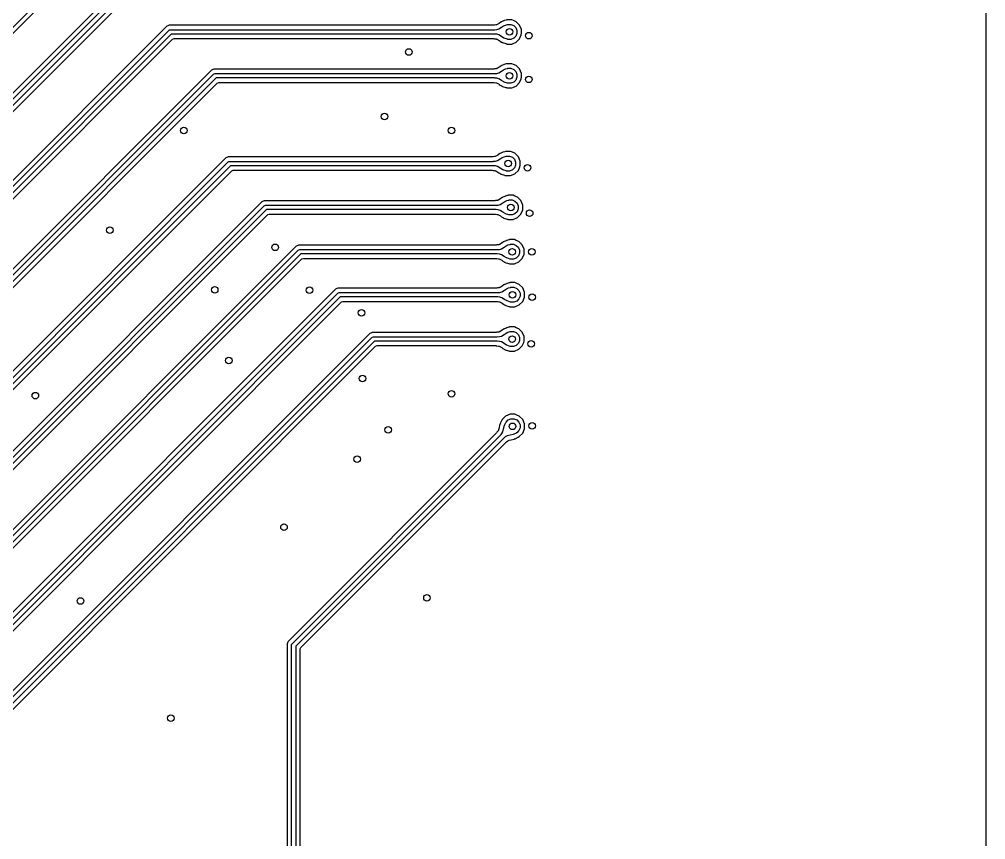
# Model space of a CAD drawing. Extents: x 114.9 to 199.6, y -137.1 to -76.7.
# Drawn here: x 177.54 to 199.58, y -105.59 to -86.89 of the extents above; entities that cross this region are included whole.
import ezdxf

# ---------------------------------------------------------------- set-up
doc = ezdxf.new("R2010")
doc.units = 0
doc.layers.add('BLACK', color=7, linetype='CONTINUOUS')

msp = doc.modelspace()

# ---------------------------------------------------------------- linework, layer by layer
at = {"layer": 'BLACK', "linetype": 'CONTINUOUS'}
for p, q in [((199.5795, -77.402406), (199.5795, -130.397593)), ((179.25071, -85.22), (158.48, -105.99071)), ((158.594852, -106.017987), (179.277987, -85.334852)), ((179.914745, -86.052415), (159.502414, -106.464745)), ((159.594645, -106.514645), (179.964644, -86.144645)), ((180.020711, -86.23), (159.68, -106.57071)), ((159.794852, -106.597987), (180.047987, -86.344852)), ((180.960062, -87.0295), (180.928432, -87.042603)), ((188.348525, -87.0295), (180.960062, -87.0295)), ((188.360846, -87.027926), (188.348525, -87.0295)), ((188.376038, -87.023979), (188.360846, -87.027926)), ((188.408977, -87.021434), (188.376038, -87.023979)), ((188.418354, -87.019782), (188.408977, -87.021434)), ((188.427384, -87.017266), (188.418354, -87.019782)), ((188.439447, -87.012078), (188.427384, -87.017266)), ((188.482562, -86.986202), (188.439447, -87.012078)), ((188.484587, -86.984918), (188.482562, -86.986202)), ((188.526044, -86.957191), (188.484587, -86.984918)), ((188.532909, -86.952969), (188.526044, -86.957191)), ((188.534439, -86.952107), (188.532909, -86.952969)), ((188.541588, -86.94843), (188.534439, -86.952107)), ((188.582778, -86.929188), (188.541588, -86.94843)), ((188.590844, -86.92582), (188.582778, -86.929188)), ((188.58624, -87.044015), (188.627423, -87.024776)), ((188.592657, -86.925149), (188.590844, -86.92582)), ((188.600964, -86.922465), (188.592657, -86.925149)), ((188.645512, -86.910078), (188.600964, -86.922465)), ((188.627423, -87.024776), (188.62923, -87.024108)), ((188.62923, -87.024108), (188.673778, -87.011722)), ((188.647881, -86.909665), (188.645512, -86.910078)), ((188.660354, -86.906506), (188.647849, -86.909485)), ((188.647849, -86.909485), (188.647881, -86.909665)), ((188.665199, -86.9045), (188.660354, -86.906506)), ((188.6652, -86.9045), (188.665199, -86.9045)), ((188.7748, -86.9045), (188.6652, -86.9045)), ((188.673778, -87.011722), (188.676845, -87.012096)), ((188.676845, -87.012096), (188.685859, -87.008363)), ((188.685859, -87.008363), (188.754141, -87.008363)), ((188.754141, -87.008363), (188.817225, -87.034493)), ((188.774801, -86.9045), (188.7748, -86.9045)), ((188.816744, -86.921874), (188.774801, -86.9045)), ((188.876058, -86.946443), (188.816744, -86.921874)), ((188.817225, -87.034493), (188.865507, -87.082775)), ((188.876059, -86.946444), (188.876058, -86.946443)), ((188.876061, -86.946445), (188.876059, -86.946444)), ((188.953555, -87.023939), (188.876061, -86.946445)), ((188.953555, -87.02394), (188.953555, -87.023939)), ((188.953557, -87.023942), (188.953555, -87.02394)), ((188.9955, -87.1252), (188.953557, -87.023942)), ((180.904745, -87.052415), (160.702414, -107.254745)), ((160.794645, -107.304645), (180.954644, -87.144645)), ((181.010711, -87.23), (160.88, -107.36071)), ((180.904746, -87.052414), (180.904745, -87.052415)), ((180.928432, -87.042603), (180.904746, -87.052414)), ((180.954644, -87.144645), (180.970865, -87.133806)), ((180.970865, -87.133806), (180.970866, -87.133806)), ((180.970866, -87.133806), (180.99, -87.13)), ((180.99, -87.13), (188.382349, -87.13)), ((188.382497, -87.23), (181.010711, -87.23)), ((188.382349, -87.13), (188.384161, -87.129166)), ((188.384152, -87.230842), (188.382497, -87.23)), ((188.432644, -87.234627), (188.384152, -87.230842)), ((188.384161, -87.129166), (188.432142, -87.125461)), ((188.432142, -87.125461), (188.475825, -87.113288)), ((188.476588, -87.247021), (188.432644, -87.234627)), ((188.475825, -87.113288), (188.540097, -87.074715)), ((188.540096, -87.285284), (188.476588, -87.247021)), ((188.540097, -87.074715), (188.584705, -87.04488)), ((188.584705, -87.04488), (188.58624, -87.044015)), ((188.865507, -87.082775), (188.891637, -87.145859)), ((188.891637, -87.214141), (188.865507, -87.277225)), ((188.891637, -87.145859), (188.891637, -87.214141)), ((188.953557, -87.336058), (188.990092, -87.247855)), ((188.990092, -87.231751), (188.9955, -87.218694)), ((188.990092, -87.247855), (188.990092, -87.231751)), ((188.9955, -87.218694), (188.9955, -87.1252)), ((160.994852, -107.387987), (181.037987, -87.344852)), ((181.037987, -87.344852), (181.072635, -87.3305)), ((181.072635, -87.3305), (188.349557, -87.3305)), ((188.349557, -87.3305), (188.35648, -87.330991)), ((188.35648, -87.330991), (188.359693, -87.331449)), ((188.359693, -87.331449), (188.375942, -87.336022)), ((188.375942, -87.336022), (188.41079, -87.338741)), ((188.41079, -87.338741), (188.412321, -87.33896)), ((188.412321, -87.33896), (188.412832, -87.339262)), ((188.412832, -87.339262), (188.418687, -87.340306)), ((188.418687, -87.340306), (188.427957, -87.34292)), ((188.427957, -87.34292), (188.439932, -87.348104)), ((188.439932, -87.348104), (188.483799, -87.374534)), ((188.483799, -87.374534), (188.484929, -87.375237)), ((188.484929, -87.375237), (188.511752, -87.392457)), ((188.511752, -87.392457), (188.539163, -87.410055)), ((188.539163, -87.410055), (188.539173, -87.410061)), ((188.539173, -87.410061), (188.539181, -87.410066)), ((188.539181, -87.410066), (188.539192, -87.410072)), ((188.539192, -87.410072), (188.539202, -87.410078)), ((188.539202, -87.410078), (188.542705, -87.412031)), ((188.596176, -87.321286), (188.540096, -87.285284)), ((188.542705, -87.412031), (188.550605, -87.416436)), ((188.550605, -87.416436), (188.553217, -87.417687)), ((188.553217, -87.417687), (188.565348, -87.422597)), ((188.565348, -87.422597), (188.639893, -87.44751)), ((188.598788, -87.322537), (188.596176, -87.321286)), ((188.673336, -87.347451), (188.598788, -87.322537)), ((188.639893, -87.44751), (188.646012, -87.449351)), ((188.646012, -87.449351), (188.647377, -87.449717)), ((188.647377, -87.449717), (188.647378, -87.449717)), ((188.647378, -87.449717), (188.647389, -87.44972)), ((188.647389, -87.44972), (188.647399, -87.44972)), ((188.647399, -87.44972), (188.647476, -87.449732)), ((188.647476, -87.449732), (188.648693, -87.450069)), ((188.648693, -87.450069), (188.650068, -87.450438)), ((188.650068, -87.450438), (188.650064, -87.45045)), ((188.650064, -87.45045), (188.658983, -87.452924)), ((188.658983, -87.452924), (188.6652, -87.4555)), ((188.6652, -87.4555), (188.665202, -87.4555)), ((188.665202, -87.4555), (188.774798, -87.4555)), ((188.674698, -87.347816), (188.673336, -87.347451)), ((188.676018, -87.34756), (188.674698, -87.347816)), ((188.685859, -87.351637), (188.676018, -87.34756)), ((188.754141, -87.351637), (188.685859, -87.351637)), ((188.817225, -87.325507), (188.754141, -87.351637)), ((188.774798, -87.4555), (188.7748, -87.4555)), ((188.7748, -87.4555), (188.876058, -87.413557)), ((188.865507, -87.277225), (188.817225, -87.325507)), ((188.876058, -87.413557), (188.87606, -87.413555)), ((188.87606, -87.413555), (188.876061, -87.413555)), ((188.876061, -87.413555), (188.953555, -87.336061)), ((188.953555, -87.33606), (188.953557, -87.336058)), ((188.953555, -87.336061), (188.953555, -87.33606)), ((188.645512, -87.910078), (188.600964, -87.922465)), ((188.647881, -87.909665), (188.645512, -87.910078)), ((188.660354, -87.906506), (188.647849, -87.909485)), ((188.647849, -87.909485), (188.647881, -87.909665)), ((188.665199, -87.9045), (188.660354, -87.906506)), ((188.6652, -87.9045), (188.665199, -87.9045)), ((188.7748, -87.9045), (188.6652, -87.9045)), ((188.774801, -87.9045), (188.7748, -87.9045)), ((188.816744, -87.921874), (188.774801, -87.9045)), ((181.924745, -88.052413), (161.902414, -108.074745)), ((181.924746, -88.052413), (181.924745, -88.052413)), ((181.924748, -88.052412), (181.924746, -88.052413)), ((181.957151, -88.03899), (181.924748, -88.052412)), ((181.980064, -88.0295), (181.957151, -88.03899)), ((181.974645, -88.144645), (181.990866, -88.133806)), ((188.348525, -88.0295), (181.980064, -88.0295)), ((181.990866, -88.133806), (182.01, -88.13)), ((182.01, -88.13), (188.382349, -88.13)), ((188.360846, -88.027926), (188.348525, -88.0295)), ((188.376038, -88.023979), (188.360846, -88.027926)), ((188.408977, -88.021434), (188.376038, -88.023979)), ((188.382349, -88.13), (188.384161, -88.129166)), ((188.384161, -88.129166), (188.432142, -88.125461)), ((188.418354, -88.019782), (188.408977, -88.021434)), ((188.427384, -88.017266), (188.418354, -88.019782)), ((188.439447, -88.012078), (188.427384, -88.017266)), ((188.432142, -88.125461), (188.475825, -88.113288)), ((188.482562, -87.986202), (188.439447, -88.012078)), ((188.475825, -88.113288), (188.540097, -88.074715)), ((188.484587, -87.984918), (188.482562, -87.986202)), ((188.526044, -87.957191), (188.484587, -87.984918)), ((188.532909, -87.952969), (188.526044, -87.957191)), ((188.534439, -87.952107), (188.532909, -87.952969)), ((188.541588, -87.94843), (188.534439, -87.952107)), ((188.540097, -88.074715), (188.584705, -88.04488)), ((188.582778, -87.929188), (188.541588, -87.94843)), ((188.590844, -87.92582), (188.582778, -87.929188)), ((188.584705, -88.04488), (188.58624, -88.044015)), ((188.58624, -88.044015), (188.627423, -88.024776)), ((188.592657, -87.925149), (188.590844, -87.92582)), ((188.600964, -87.922465), (188.592657, -87.925149)), ((188.627423, -88.024776), (188.62923, -88.024108)), ((188.62923, -88.024108), (188.673778, -88.011722)), ((188.673778, -88.011722), (188.676845, -88.012096)), ((188.676845, -88.012096), (188.685859, -88.008363)), ((188.685859, -88.008363), (188.754141, -88.008363)), ((188.754141, -88.008363), (188.817225, -88.034493)), ((188.876058, -87.946443), (188.816744, -87.921874)), ((188.817225, -88.034493), (188.865507, -88.082775)), ((188.865507, -88.082775), (188.891637, -88.145859)), ((188.876059, -87.946444), (188.876058, -87.946443)), ((188.876061, -87.946445), (188.876059, -87.946444)), ((188.953555, -88.023939), (188.876061, -87.946445)), ((188.953555, -88.02394), (188.953555, -88.023939)), ((188.953557, -88.023942), (188.953555, -88.02394)), ((188.9955, -88.1252), (188.953557, -88.023942)), ((188.9955, -88.216323), (188.9955, -88.1252)), ((161.994645, -108.124645), (181.974645, -88.144645)), ((182.03071, -88.23), (162.08, -108.18071)), ((162.194852, -108.207988), (182.057988, -88.344852)), ((188.382497, -88.23), (182.03071, -88.23)), ((182.057988, -88.344852), (182.092636, -88.3305)), ((182.092636, -88.3305), (188.349557, -88.3305)), ((188.349557, -88.3305), (188.35648, -88.330991)), ((188.35648, -88.330991), (188.359693, -88.331449)), ((188.359693, -88.331449), (188.375942, -88.336022)), ((188.375942, -88.336022), (188.41079, -88.338741)), ((188.384152, -88.230842), (188.382497, -88.23)), ((188.432644, -88.234627), (188.384152, -88.230842)), ((188.41079, -88.338741), (188.412321, -88.33896)), ((188.412321, -88.33896), (188.412832, -88.339262)), ((188.412832, -88.339262), (188.418687, -88.340306)), ((188.418687, -88.340306), (188.427957, -88.34292)), ((188.427957, -88.34292), (188.439932, -88.348104)), ((188.476588, -88.247021), (188.432644, -88.234627)), ((188.439932, -88.348104), (188.483799, -88.374534)), ((188.540096, -88.285284), (188.476588, -88.247021)), ((188.596176, -88.321286), (188.540096, -88.285284)), ((188.598788, -88.322537), (188.596176, -88.321286)), ((188.673336, -88.347451), (188.598788, -88.322537)), ((188.674698, -88.347816), (188.673336, -88.347451)), ((188.676018, -88.34756), (188.674698, -88.347816)), ((188.685859, -88.351637), (188.676018, -88.34756)), ((188.754141, -88.351637), (188.685859, -88.351637)), ((188.817225, -88.325507), (188.754141, -88.351637)), ((188.865507, -88.277225), (188.817225, -88.325507)), ((188.891637, -88.214141), (188.865507, -88.277225)), ((188.876061, -88.413555), (188.953555, -88.336061)), ((188.891637, -88.145859), (188.891637, -88.214141)), ((188.953555, -88.33606), (188.953557, -88.336058)), ((188.953555, -88.336061), (188.953555, -88.33606)), ((188.953557, -88.336058), (188.990919, -88.245859)), ((188.990919, -88.227383), (188.9955, -88.216323)), ((188.990919, -88.245859), (188.990919, -88.227383)), ((188.483799, -88.374534), (188.484929, -88.375237)), ((188.484929, -88.375237), (188.511752, -88.392457)), ((188.511752, -88.392457), (188.539163, -88.410055)), ((188.539163, -88.410055), (188.539173, -88.410061)), ((188.539173, -88.410061), (188.539181, -88.410066)), ((188.539181, -88.410066), (188.539192, -88.410072)), ((188.539192, -88.410072), (188.539202, -88.410078)), ((188.539202, -88.410078), (188.539959, -88.4105)), ((188.539959, -88.4105), (188.550605, -88.416436)), ((188.550605, -88.416436), (188.553217, -88.417687)), ((188.553217, -88.417687), (188.565348, -88.422597)), ((188.565348, -88.422597), (188.639893, -88.44751)), ((188.639893, -88.44751), (188.646012, -88.449351)), ((188.646012, -88.449351), (188.647377, -88.449717)), ((188.647377, -88.449717), (188.647378, -88.449717)), ((188.647378, -88.449717), (188.647389, -88.44972)), ((188.647389, -88.44972), (188.647399, -88.44972)), ((188.647399, -88.44972), (188.647476, -88.449732)), ((188.647476, -88.449732), (188.648693, -88.450069)), ((188.648693, -88.450069), (188.650068, -88.450438)), ((188.650068, -88.450438), (188.650064, -88.45045)), ((188.650064, -88.45045), (188.658983, -88.452924)), ((188.658983, -88.452924), (188.6652, -88.4555)), ((188.6652, -88.4555), (188.665202, -88.4555)), ((188.665202, -88.4555), (188.774798, -88.4555)), ((188.774798, -88.4555), (188.7748, -88.4555)), ((188.7748, -88.4555), (188.876058, -88.413557)), ((188.876058, -88.413557), (188.87606, -88.413555)), ((188.87606, -88.413555), (188.876061, -88.413555)), ((182.254745, -90.052415), (163.102414, -109.204745)), ((182.254746, -90.052414), (182.254745, -90.052415)), ((182.278432, -90.042603), (182.254746, -90.052414)), ((182.310062, -90.0295), (182.278432, -90.042603)), ((188.318525, -90.0295), (182.310062, -90.0295)), ((188.330846, -90.027926), (188.318525, -90.0295)), ((188.346038, -90.023979), (188.330846, -90.027926)), ((188.378977, -90.021434), (188.346038, -90.023979)), ((188.388354, -90.019782), (188.378977, -90.021434)), ((188.397384, -90.017266), (188.388354, -90.019782)), ((188.409447, -90.012078), (188.397384, -90.017266)), ((188.402142, -90.125461), (188.445825, -90.113288)), ((188.452562, -89.986202), (188.409447, -90.012078)), ((188.445825, -90.113288), (188.510097, -90.074715)), ((188.454587, -89.984918), (188.452562, -89.986202)), ((188.496044, -89.957191), (188.454587, -89.984918)), ((188.502909, -89.952969), (188.496044, -89.957191)), ((188.504439, -89.952107), (188.502909, -89.952969)), ((188.511588, -89.94843), (188.504439, -89.952107)), ((188.510097, -90.074715), (188.554705, -90.04488)), ((188.552778, -89.929188), (188.511588, -89.94843)), ((188.560844, -89.92582), (188.552778, -89.929188)), ((188.554705, -90.04488), (188.55624, -90.044015)), ((188.55624, -90.044015), (188.597423, -90.024776)), ((188.562657, -89.925149), (188.560844, -89.92582)), ((188.570964, -89.922465), (188.562657, -89.925149)), ((188.615512, -89.910078), (188.570964, -89.922465)), ((188.597423, -90.024776), (188.59923, -90.024108)), ((188.59923, -90.024108), (188.643778, -90.011722)), ((188.617881, -89.909665), (188.615512, -89.910078)), ((188.630354, -89.906506), (188.617849, -89.909485)), ((188.617849, -89.909485), (188.617881, -89.909665)), ((188.635199, -89.9045), (188.630354, -89.906506)), ((188.6352, -89.9045), (188.635199, -89.9045)), ((188.7448, -89.9045), (188.6352, -89.9045)), ((188.643778, -90.011722), (188.646845, -90.012096)), ((188.646845, -90.012096), (188.655859, -90.008363)), ((188.655859, -90.008363), (188.724141, -90.008363)), ((188.724141, -90.008363), (188.787225, -90.034493)), ((188.744801, -89.9045), (188.7448, -89.9045)), ((188.786744, -89.921874), (188.744801, -89.9045)), ((188.846058, -89.946443), (188.786744, -89.921874)), ((188.787225, -90.034493), (188.835507, -90.082775)), ((188.835507, -90.082775), (188.861637, -90.145859)), ((188.846059, -89.946444), (188.846058, -89.946443)), ((188.846061, -89.946445), (188.846059, -89.946444)), ((188.923555, -90.023939), (188.846061, -89.946445)), ((188.923555, -90.02394), (188.923555, -90.023939)), ((188.923557, -90.023942), (188.923555, -90.02394)), ((188.9655, -90.1252), (188.923557, -90.023942)), ((163.194645, -109.254645), (182.304645, -90.144645)), ((182.36071, -90.23), (163.28, -109.31071)), ((182.304645, -90.144645), (182.320866, -90.133806)), ((182.320866, -90.133806), (182.34, -90.13)), ((182.34, -90.13), (188.352349, -90.13)), ((188.352497, -90.23), (182.36071, -90.23)), ((182.387987, -90.344852), (182.422635, -90.3305)), ((182.422635, -90.3305), (188.319557, -90.3305)), ((188.319557, -90.3305), (188.32648, -90.330991)), ((188.32648, -90.330991), (188.329693, -90.331449)), ((188.329693, -90.331449), (188.345942, -90.336022)), ((188.345942, -90.336022), (188.38079, -90.338741)), ((188.352349, -90.13), (188.354161, -90.129166)), ((188.354152, -90.230842), (188.352497, -90.23)), ((188.402644, -90.234627), (188.354152, -90.230842)), ((188.354161, -90.129166), (188.402142, -90.125461)), ((188.38079, -90.338741), (188.382321, -90.33896)), ((188.382321, -90.33896), (188.382832, -90.339262)), ((188.382832, -90.339262), (188.388687, -90.340306)), ((188.388687, -90.340306), (188.397957, -90.34292)), ((188.446588, -90.247021), (188.402644, -90.234627)), ((188.510096, -90.285284), (188.446588, -90.247021)), ((188.566176, -90.321286), (188.510096, -90.285284)), ((188.568788, -90.322537), (188.566176, -90.321286)), ((188.643336, -90.347451), (188.568788, -90.322537)), ((188.787225, -90.325507), (188.724141, -90.351637)), ((188.835507, -90.277225), (188.787225, -90.325507)), ((188.861637, -90.214141), (188.835507, -90.277225)), ((188.846061, -90.413555), (188.923555, -90.336061)), ((188.861637, -90.145859), (188.861637, -90.214141)), ((188.923555, -90.33606), (188.923557, -90.336058)), ((188.923555, -90.336061), (188.923555, -90.33606)), ((188.923557, -90.336058), (188.958202, -90.252418)), ((188.958202, -90.240959), (188.9655, -90.223339)), ((188.958202, -90.252418), (188.958202, -90.240959)), ((188.9655, -90.223339), (188.9655, -90.1252)), ((163.394852, -109.337987), (182.387987, -90.344852)), ((188.397957, -90.34292), (188.409932, -90.348104)), ((188.409932, -90.348104), (188.453799, -90.374534)), ((188.453799, -90.374534), (188.454929, -90.375237)), ((188.454929, -90.375237), (188.481752, -90.392457)), ((188.481752, -90.392457), (188.509163, -90.410055)), ((188.509163, -90.410055), (188.509173, -90.410061)), ((188.509173, -90.410061), (188.509181, -90.410066)), ((188.509181, -90.410066), (188.509192, -90.410072)), ((188.509192, -90.410072), (188.509202, -90.410078)), ((188.509202, -90.410078), (188.512705, -90.412031)), ((188.512705, -90.412031), (188.520605, -90.416436)), ((188.520605, -90.416436), (188.523217, -90.417687)), ((188.523217, -90.417687), (188.535348, -90.422597)), ((188.535348, -90.422597), (188.609893, -90.44751)), ((188.609893, -90.44751), (188.616012, -90.449351)), ((188.616012, -90.449351), (188.617377, -90.449717)), ((188.617377, -90.449717), (188.617378, -90.449717)), ((188.617378, -90.449717), (188.617389, -90.44972)), ((188.617389, -90.44972), (188.617399, -90.44972)), ((188.617399, -90.44972), (188.617476, -90.449732)), ((188.617476, -90.449732), (188.618693, -90.450069)), ((188.618693, -90.450069), (188.620068, -90.450438)), ((188.620068, -90.450438), (188.620064, -90.45045)), ((188.620064, -90.45045), (188.628983, -90.452924)), ((188.628983, -90.452924), (188.6352, -90.4555)), ((188.6352, -90.4555), (188.635202, -90.4555)), ((188.635202, -90.4555), (188.744798, -90.4555)), ((188.644698, -90.347816), (188.643336, -90.347451)), ((188.646018, -90.34756), (188.644698, -90.347816)), ((188.655859, -90.351637), (188.646018, -90.34756)), ((188.724141, -90.351637), (188.655859, -90.351637)), ((188.744798, -90.4555), (188.7448, -90.4555)), ((188.7448, -90.4555), (188.846058, -90.413557)), ((188.846058, -90.413557), (188.84606, -90.413555)), ((188.84606, -90.413555), (188.846061, -90.413555)), ((188.512562, -90.986202), (188.469447, -91.012078)), ((188.514587, -90.984918), (188.512562, -90.986202)), ((188.556044, -90.957191), (188.514587, -90.984918)), ((188.562909, -90.952969), (188.556044, -90.957191)), ((188.564439, -90.952107), (188.562909, -90.952969)), ((188.571588, -90.94843), (188.564439, -90.952107)), ((188.612778, -90.929188), (188.571588, -90.94843)), ((188.620844, -90.92582), (188.612778, -90.929188)), ((188.622657, -90.925149), (188.620844, -90.92582)), ((188.630964, -90.922465), (188.622657, -90.925149)), ((188.675512, -90.910078), (188.630964, -90.922465)), ((188.677881, -90.909665), (188.675512, -90.910078)), ((188.690354, -90.906506), (188.677849, -90.909485)), ((188.677849, -90.909485), (188.677881, -90.909665)), ((188.695199, -90.9045), (188.690354, -90.906506)), ((188.6952, -90.9045), (188.695199, -90.9045)), ((188.8048, -90.9045), (188.6952, -90.9045)), ((188.804801, -90.9045), (188.8048, -90.9045)), ((188.846744, -90.921874), (188.804801, -90.9045)), ((188.906058, -90.946443), (188.846744, -90.921874)), ((188.906059, -90.946444), (188.906058, -90.946443)), ((188.906061, -90.946445), (188.906059, -90.946444)), ((188.983555, -91.023939), (188.906061, -90.946445)), ((183.074745, -91.052413), (164.832414, -109.294745)), ((164.924645, -109.344645), (183.124645, -91.144645)), ((183.074746, -91.052413), (183.074745, -91.052413)), ((183.074748, -91.052412), (183.074746, -91.052413)), ((183.107151, -91.03899), (183.074748, -91.052412)), ((183.130064, -91.0295), (183.107151, -91.03899)), ((183.124645, -91.144645), (183.140866, -91.133806)), ((188.378525, -91.0295), (183.130064, -91.0295)), ((183.140866, -91.133806), (183.16, -91.13)), ((183.16, -91.13), (188.412349, -91.13)), ((188.390846, -91.027926), (188.378525, -91.0295)), ((188.406038, -91.023979), (188.390846, -91.027926)), ((188.438977, -91.021434), (188.406038, -91.023979)), ((188.412349, -91.13), (188.414161, -91.129166)), ((188.414161, -91.129166), (188.462142, -91.125461)), ((188.448354, -91.019782), (188.438977, -91.021434)), ((188.457384, -91.017266), (188.448354, -91.019782)), ((188.469447, -91.012078), (188.457384, -91.017266)), ((188.462142, -91.125461), (188.505825, -91.113288)), ((188.505825, -91.113288), (188.570097, -91.074715)), ((188.570097, -91.074715), (188.614705, -91.04488)), ((188.614705, -91.04488), (188.61624, -91.044015)), ((188.61624, -91.044015), (188.657423, -91.024776)), ((188.657423, -91.024776), (188.65923, -91.024108)), ((188.65923, -91.024108), (188.703778, -91.011722)), ((188.703778, -91.011722), (188.706845, -91.012096)), ((188.706845, -91.012096), (188.715859, -91.008363)), ((188.715859, -91.008363), (188.784141, -91.008363)), ((188.784141, -91.008363), (188.847225, -91.034493)), ((188.847225, -91.034493), (188.895507, -91.082775)), ((188.895507, -91.082775), (188.921637, -91.145859)), ((188.921637, -91.214141), (188.895507, -91.277225)), ((188.921637, -91.145859), (188.921637, -91.214141)), ((188.983555, -91.02394), (188.983555, -91.023939)), ((188.983557, -91.023942), (188.983555, -91.02394)), ((189.0255, -91.1252), (188.983557, -91.023942)), ((189.0255, -91.2348), (189.0255, -91.1252)), ((183.18071, -91.23), (165.01, -109.40071)), ((165.124852, -109.427988), (183.207988, -91.344852)), ((188.412497, -91.23), (183.18071, -91.23)), ((183.207988, -91.344852), (183.242636, -91.3305)), ((183.242636, -91.3305), (188.379557, -91.3305)), ((188.379557, -91.3305), (188.38648, -91.330991)), ((188.38648, -91.330991), (188.389693, -91.331449)), ((188.389693, -91.331449), (188.405942, -91.336022)), ((188.405942, -91.336022), (188.44079, -91.338741)), ((188.414152, -91.230842), (188.412497, -91.23)), ((188.462644, -91.234627), (188.414152, -91.230842)), ((188.44079, -91.338741), (188.442321, -91.33896)), ((188.442321, -91.33896), (188.442832, -91.339262)), ((188.442832, -91.339262), (188.448687, -91.340306)), ((188.448687, -91.340306), (188.457957, -91.34292)), ((188.457957, -91.34292), (188.469932, -91.348104)), ((188.506588, -91.247021), (188.462644, -91.234627)), ((188.469932, -91.348104), (188.513799, -91.374534)), ((188.570096, -91.285284), (188.506588, -91.247021)), ((188.513799, -91.374534), (188.514929, -91.375237)), ((188.514929, -91.375237), (188.541752, -91.392457)), ((188.541752, -91.392457), (188.569163, -91.410055)), ((188.569163, -91.410055), (188.569173, -91.410061)), ((188.569173, -91.410061), (188.569181, -91.410066)), ((188.569181, -91.410066), (188.569192, -91.410072)), ((188.569192, -91.410072), (188.569202, -91.410078)), ((188.569202, -91.410078), (188.572705, -91.412031)), ((188.626176, -91.321286), (188.570096, -91.285284)), ((188.572705, -91.412031), (188.580605, -91.416436)), ((188.580605, -91.416436), (188.583217, -91.417687)), ((188.583217, -91.417687), (188.595348, -91.422597)), ((188.595348, -91.422597), (188.669893, -91.44751)), ((188.628788, -91.322537), (188.626176, -91.321286)), ((188.703336, -91.347451), (188.628788, -91.322537)), ((188.704698, -91.347816), (188.703336, -91.347451)), ((188.706018, -91.34756), (188.704698, -91.347816)), ((188.715859, -91.351637), (188.706018, -91.34756)), ((188.784141, -91.351637), (188.715859, -91.351637)), ((188.847225, -91.325507), (188.784141, -91.351637)), ((188.8048, -91.4555), (188.906058, -91.413557)), ((188.895507, -91.277225), (188.847225, -91.325507)), ((188.906058, -91.413557), (188.90606, -91.413555)), ((188.90606, -91.413555), (188.906061, -91.413555)), ((188.906061, -91.413555), (188.983555, -91.336061)), ((188.983555, -91.33606), (188.983557, -91.336058)), ((188.983555, -91.336061), (188.983555, -91.33606)), ((188.983557, -91.336058), (189.0255, -91.2348)), ((188.669893, -91.44751), (188.676012, -91.449351)), ((188.676012, -91.449351), (188.677377, -91.449717)), ((188.677377, -91.449717), (188.677378, -91.449717)), ((188.677378, -91.449717), (188.677389, -91.44972)), ((188.677389, -91.44972), (188.677399, -91.44972)), ((188.677399, -91.44972), (188.677476, -91.449732)), ((188.677476, -91.449732), (188.678693, -91.450069)), ((188.678693, -91.450069), (188.680068, -91.450438)), ((188.680068, -91.450438), (188.680064, -91.45045)), ((188.680064, -91.45045), (188.688983, -91.452924)), ((188.688983, -91.452924), (188.6952, -91.4555)), ((188.6952, -91.4555), (188.695202, -91.4555)), ((188.695202, -91.4555), (188.804798, -91.4555)), ((188.804798, -91.4555), (188.8048, -91.4555)), ((183.854745, -92.062415), (166.532414, -109.384745)), ((183.854746, -92.062414), (183.854745, -92.062415)), ((183.878432, -92.052603), (183.854746, -92.062414)), ((183.910062, -92.0395), (183.878432, -92.052603)), ((188.408525, -92.0395), (183.910062, -92.0395)), ((188.420846, -92.037926), (188.408525, -92.0395)), ((188.436038, -92.033979), (188.420846, -92.037926)), ((188.468977, -92.031434), (188.436038, -92.033979)), ((188.478354, -92.029782), (188.468977, -92.031434)), ((188.487384, -92.027266), (188.478354, -92.029782)), ((188.499447, -92.022078), (188.487384, -92.027266)), ((188.542562, -91.996202), (188.499447, -92.022078)), ((188.535825, -92.123288), (188.600097, -92.084715)), ((188.544587, -91.994918), (188.542562, -91.996202)), ((188.586044, -91.967191), (188.544587, -91.994918)), ((188.592909, -91.962969), (188.586044, -91.967191)), ((188.594439, -91.962107), (188.592909, -91.962969)), ((188.601588, -91.95843), (188.594439, -91.962107)), ((188.600097, -92.084715), (188.644705, -92.05488)), ((188.642778, -91.939188), (188.601588, -91.95843)), ((188.650844, -91.93582), (188.642778, -91.939188)), ((188.644705, -92.05488), (188.64624, -92.054015)), ((188.64624, -92.054015), (188.687423, -92.034776)), ((188.652657, -91.935149), (188.650844, -91.93582)), ((188.660964, -91.932465), (188.652657, -91.935149)), ((188.705512, -91.920078), (188.660964, -91.932465)), ((188.687423, -92.034776), (188.68923, -92.034108)), ((188.68923, -92.034108), (188.733778, -92.021722)), ((188.707881, -91.919665), (188.705512, -91.920078)), ((188.720354, -91.916506), (188.707849, -91.919485)), ((188.707849, -91.919485), (188.707881, -91.919665)), ((188.725199, -91.9145), (188.720354, -91.916506)), ((188.7252, -91.9145), (188.725199, -91.9145)), ((188.8348, -91.9145), (188.7252, -91.9145)), ((188.733778, -92.021722), (188.736845, -92.022096)), ((188.736845, -92.022096), (188.745859, -92.018363)), ((188.745859, -92.018363), (188.814141, -92.018363)), ((188.814141, -92.018363), (188.877225, -92.044493)), ((188.834801, -91.9145), (188.8348, -91.9145)), ((188.876744, -91.931874), (188.834801, -91.9145)), ((188.936058, -91.956443), (188.876744, -91.931874)), ((188.877225, -92.044493), (188.925507, -92.092775)), ((188.925507, -92.092775), (188.951637, -92.155859)), ((188.936059, -91.956444), (188.936058, -91.956443)), ((188.936061, -91.956445), (188.936059, -91.956444)), ((189.013555, -92.033939), (188.936061, -91.956445)), ((189.013555, -92.03394), (189.013555, -92.033939)), ((189.013557, -92.033942), (189.013555, -92.03394)), ((189.0555, -92.1352), (189.013557, -92.033942)), ((166.624645, -109.434645), (183.904644, -92.154645)), ((183.960711, -92.24), (166.71, -109.49071)), ((183.904644, -92.154645), (183.920865, -92.143806)), ((183.920865, -92.143806), (183.920866, -92.143806)), ((183.920866, -92.143806), (183.94, -92.14)), ((183.94, -92.14), (188.442349, -92.14)), ((188.442497, -92.24), (183.960711, -92.24)), ((188.442349, -92.14), (188.444161, -92.139166)), ((188.444152, -92.240842), (188.442497, -92.24)), ((188.492644, -92.244627), (188.444152, -92.240842)), ((188.444161, -92.139166), (188.492142, -92.135461)), ((188.492142, -92.135461), (188.535825, -92.123288)), ((188.536588, -92.257021), (188.492644, -92.244627)), ((188.600096, -92.295284), (188.536588, -92.257021)), ((188.656176, -92.331286), (188.600096, -92.295284)), ((188.925507, -92.287225), (188.877225, -92.335507)), ((188.951637, -92.224141), (188.925507, -92.287225)), ((188.951637, -92.155859), (188.951637, -92.224141)), ((189.013557, -92.346058), (189.0555, -92.2448)), ((189.0555, -92.2448), (189.0555, -92.1352)), ((166.824852, -109.517987), (183.987987, -92.354852)), ((183.987987, -92.354852), (184.022635, -92.3405)), ((184.022635, -92.3405), (188.409557, -92.3405)), ((188.409557, -92.3405), (188.41648, -92.340991)), ((188.41648, -92.340991), (188.419693, -92.341449)), ((188.419693, -92.341449), (188.435942, -92.346022)), ((188.435942, -92.346022), (188.47079, -92.348741)), ((188.47079, -92.348741), (188.472321, -92.34896)), ((188.472321, -92.34896), (188.472832, -92.349262)), ((188.472832, -92.349262), (188.478687, -92.350306)), ((188.478687, -92.350306), (188.487957, -92.35292)), ((188.487957, -92.35292), (188.499932, -92.358104)), ((188.499932, -92.358104), (188.543799, -92.384534)), ((188.543799, -92.384534), (188.544929, -92.385237)), ((188.544929, -92.385237), (188.571752, -92.402457)), ((188.571752, -92.402457), (188.599163, -92.420055)), ((188.599163, -92.420055), (188.599173, -92.420061)), ((188.599173, -92.420061), (188.599181, -92.420066)), ((188.599181, -92.420066), (188.599192, -92.420072)), ((188.599192, -92.420072), (188.599202, -92.420078)), ((188.599202, -92.420078), (188.602705, -92.422031)), ((188.602705, -92.422031), (188.610605, -92.426436)), ((188.610605, -92.426436), (188.613217, -92.427687)), ((188.613217, -92.427687), (188.625348, -92.432597)), ((188.625348, -92.432597), (188.699893, -92.45751)), ((188.658788, -92.332537), (188.656176, -92.331286)), ((188.733336, -92.357451), (188.658788, -92.332537)), ((188.699893, -92.45751), (188.706012, -92.459351)), ((188.706012, -92.459351), (188.707377, -92.459717)), ((188.707377, -92.459717), (188.707378, -92.459717)), ((188.707378, -92.459717), (188.707389, -92.45972)), ((188.707389, -92.45972), (188.707399, -92.45972)), ((188.707399, -92.45972), (188.707476, -92.459732)), ((188.707476, -92.459732), (188.708693, -92.460069)), ((188.708693, -92.460069), (188.710068, -92.460438)), ((188.710068, -92.460438), (188.710064, -92.46045)), ((188.710064, -92.46045), (188.718983, -92.462924)), ((188.718983, -92.462924), (188.7252, -92.4655)), ((188.7252, -92.4655), (188.725202, -92.4655)), ((188.725202, -92.4655), (188.834798, -92.4655)), ((188.734698, -92.357816), (188.733336, -92.357451)), ((188.736018, -92.35756), (188.734698, -92.357816)), ((188.745859, -92.361637), (188.736018, -92.35756)), ((188.814141, -92.361637), (188.745859, -92.361637)), ((188.877225, -92.335507), (188.814141, -92.361637)), ((188.834798, -92.4655), (188.8348, -92.4655)), ((188.8348, -92.4655), (188.936058, -92.423557)), ((188.936058, -92.423557), (188.93606, -92.423555)), ((188.93606, -92.423555), (188.936061, -92.423555)), ((188.936061, -92.423555), (189.013555, -92.346061)), ((189.013555, -92.34606), (189.013557, -92.346058)), ((189.013555, -92.346061), (189.013555, -92.34606)), ((188.552562, -92.976202), (188.509447, -93.002078)), ((188.554587, -92.974918), (188.552562, -92.976202)), ((188.596044, -92.947191), (188.554587, -92.974918)), ((188.602909, -92.942969), (188.596044, -92.947191)), ((188.604439, -92.942107), (188.602909, -92.942969)), ((188.611588, -92.93843), (188.604439, -92.942107)), ((188.652778, -92.919188), (188.611588, -92.93843)), ((188.660844, -92.91582), (188.652778, -92.919188)), ((188.662657, -92.915149), (188.660844, -92.91582)), ((188.670964, -92.912465), (188.662657, -92.915149)), ((188.715512, -92.900078), (188.670964, -92.912465)), ((188.717881, -92.899665), (188.715512, -92.900078)), ((188.730354, -92.896506), (188.717849, -92.899485)), ((188.717849, -92.899485), (188.717881, -92.899665)), ((188.735199, -92.8945), (188.730354, -92.896506)), ((188.7352, -92.8945), (188.735199, -92.8945)), ((188.8448, -92.8945), (188.7352, -92.8945)), ((188.844801, -92.8945), (188.8448, -92.8945)), ((188.886744, -92.911874), (188.844801, -92.8945)), ((188.946058, -92.936443), (188.886744, -92.911874)), ((188.946059, -92.936444), (188.946058, -92.936443)), ((188.946061, -92.936445), (188.946059, -92.936444)), ((189.023555, -93.013939), (188.946061, -92.936445)), ((184.754745, -93.042414), (168.512413, -109.284745)), ((168.604645, -109.334645), (184.804645, -93.134644)), ((184.754747, -93.042413), (184.754745, -93.042414)), ((184.754749, -93.042412), (184.754747, -93.042413)), ((184.782406, -93.030956), (184.754749, -93.042412)), ((184.810064, -93.0195), (184.782406, -93.030955)), ((184.782406, -93.030955), (184.782406, -93.030956)), ((184.804645, -93.134644), (184.820866, -93.123806)), ((188.418525, -93.0195), (184.810064, -93.0195)), ((184.820866, -93.123806), (184.84, -93.12)), ((184.84, -93.12), (188.452349, -93.12)), ((188.430846, -93.017926), (188.418525, -93.0195)), ((188.446038, -93.013979), (188.430846, -93.017926)), ((188.478977, -93.011434), (188.446038, -93.013979)), ((188.452349, -93.12), (188.454161, -93.119166)), ((188.454161, -93.119166), (188.502142, -93.115461)), ((188.488354, -93.009782), (188.478977, -93.011434)), ((188.497384, -93.007266), (188.488354, -93.009782)), ((188.509447, -93.002078), (188.497384, -93.007266)), ((188.502142, -93.115461), (188.545825, -93.103288)), ((188.545825, -93.103288), (188.610097, -93.064715)), ((188.610097, -93.064715), (188.654705, -93.03488)), ((188.654705, -93.03488), (188.65624, -93.034015)), ((188.65624, -93.034015), (188.697423, -93.014776)), ((188.697423, -93.014776), (188.69923, -93.014108)), ((188.69923, -93.014108), (188.743778, -93.001722)), ((188.743778, -93.001722), (188.746845, -93.002096)), ((188.746845, -93.002096), (188.755859, -92.998363)), ((188.755859, -92.998363), (188.824141, -92.998363)), ((188.824141, -92.998363), (188.887225, -93.024493)), ((188.887225, -93.024493), (188.935507, -93.072775)), ((188.935507, -93.072775), (188.961637, -93.135859)), ((188.961637, -93.204141), (188.935507, -93.267225)), ((188.961637, -93.135859), (188.961637, -93.204141)), ((189.023555, -93.01394), (189.023555, -93.013939)), ((189.023557, -93.013942), (189.023555, -93.01394)), ((189.0655, -93.1152), (189.023557, -93.013942)), ((189.064666, -93.193446), (189.0655, -93.191432)), ((189.064666, -93.226813), (189.064666, -93.193446)), ((189.0655, -93.191432), (189.0655, -93.1152)), ((184.860711, -93.22), (168.69, -109.39071)), ((168.804852, -109.417987), (184.887987, -93.334852)), ((188.452497, -93.22), (184.860711, -93.22)), ((184.887987, -93.334852), (184.922635, -93.3205)), ((184.922635, -93.3205), (188.419557, -93.3205)), ((188.419557, -93.3205), (188.42648, -93.320991)), ((188.42648, -93.320991), (188.429693, -93.321449)), ((188.429693, -93.321449), (188.445942, -93.326022)), ((188.445942, -93.326022), (188.48079, -93.328741)), ((188.454152, -93.220842), (188.452497, -93.22)), ((188.502644, -93.224627), (188.454152, -93.220842)), ((188.48079, -93.328741), (188.482321, -93.32896)), ((188.482321, -93.32896), (188.482832, -93.329262)), ((188.482832, -93.329262), (188.488687, -93.330306)), ((188.488687, -93.330306), (188.497957, -93.33292)), ((188.497957, -93.33292), (188.509932, -93.338104)), ((188.546588, -93.237021), (188.502644, -93.224627)), ((188.509932, -93.338104), (188.553799, -93.364534)), ((188.610096, -93.275284), (188.546588, -93.237021)), ((188.553799, -93.364534), (188.554929, -93.365237)), ((188.554929, -93.365237), (188.581752, -93.382457)), ((188.581752, -93.382457), (188.609163, -93.400055)), ((188.609163, -93.400055), (188.609173, -93.400061)), ((188.609173, -93.400061), (188.609181, -93.400066)), ((188.609181, -93.400066), (188.609192, -93.400072)), ((188.609192, -93.400072), (188.609202, -93.400078)), ((188.609202, -93.400078), (188.612705, -93.402031)), ((188.666176, -93.311286), (188.610096, -93.275284)), ((188.612705, -93.402031), (188.620605, -93.406436)), ((188.620605, -93.406436), (188.623217, -93.407687)), ((188.623217, -93.407687), (188.635348, -93.412597)), ((188.635348, -93.412597), (188.709893, -93.43751)), ((188.668788, -93.312537), (188.666176, -93.311286)), ((188.743336, -93.337451), (188.668788, -93.312537)), ((188.744698, -93.337816), (188.743336, -93.337451)), ((188.746018, -93.33756), (188.744698, -93.337816)), ((188.755859, -93.341637), (188.746018, -93.33756)), ((188.824141, -93.341637), (188.755859, -93.341637)), ((188.887225, -93.315507), (188.824141, -93.341637)), ((188.8448, -93.4455), (188.946058, -93.403557)), ((188.935507, -93.267225), (188.887225, -93.315507)), ((188.946058, -93.403557), (188.94606, -93.403555)), ((188.94606, -93.403555), (188.946061, -93.403555)), ((188.946061, -93.403555), (189.023555, -93.326061)), ((189.023555, -93.32606), (189.023557, -93.326058)), ((189.023555, -93.326061), (189.023555, -93.32606)), ((189.023557, -93.326058), (189.064666, -93.226813)), ((188.709893, -93.43751), (188.716012, -93.439351)), ((188.716012, -93.439351), (188.717377, -93.439717)), ((188.717377, -93.439717), (188.717378, -93.439717)), ((188.717378, -93.439717), (188.717389, -93.43972)), ((188.717389, -93.43972), (188.717399, -93.43972)), ((188.717399, -93.43972), (188.717476, -93.439732)), ((188.717476, -93.439732), (188.718693, -93.440069)), ((188.718693, -93.440069), (188.720068, -93.440438)), ((188.720068, -93.440438), (188.720064, -93.44045)), ((188.720064, -93.44045), (188.728983, -93.442924)), ((188.728983, -93.442924), (188.7352, -93.4455)), ((188.7352, -93.4455), (188.735202, -93.4455)), ((188.735202, -93.4455), (188.844798, -93.4455)), ((188.844798, -93.4455), (188.8448, -93.4455)), ((185.534744, -94.052415), (169.932413, -109.654745)), ((185.534746, -94.052414), (185.534744, -94.052415)), ((185.558432, -94.042603), (185.534746, -94.052414)), ((185.590062, -94.0295), (185.558432, -94.042603)), ((188.408525, -94.0295), (185.590062, -94.0295)), ((188.420846, -94.027926), (188.408525, -94.0295)), ((188.436038, -94.023979), (188.420846, -94.027926)), ((188.468977, -94.021434), (188.436038, -94.023979)), ((188.478354, -94.019782), (188.468977, -94.021434)), ((188.487384, -94.017266), (188.478354, -94.019782)), ((188.499447, -94.012078), (188.487384, -94.017266)), ((188.542562, -93.986202), (188.499447, -94.012078)), ((188.535825, -94.113288), (188.600097, -94.074715)), ((188.544587, -93.984918), (188.542562, -93.986202)), ((188.586044, -93.957191), (188.544587, -93.984918)), ((188.592909, -93.952969), (188.586044, -93.957191)), ((188.594439, -93.952107), (188.592909, -93.952969)), ((188.601588, -93.94843), (188.594439, -93.952107)), ((188.600097, -94.074715), (188.644705, -94.04488)), ((188.642778, -93.929188), (188.601588, -93.94843)), ((188.650844, -93.92582), (188.642778, -93.929188)), ((188.644705, -94.04488), (188.64624, -94.044015)), ((188.64624, -94.044015), (188.687423, -94.024776)), ((188.652657, -93.925149), (188.650844, -93.92582)), ((188.660964, -93.922465), (188.652657, -93.925149)), ((188.705512, -93.910078), (188.660964, -93.922465)), ((188.687423, -94.024776), (188.68923, -94.024108)), ((188.68923, -94.024108), (188.733778, -94.011722)), ((188.707881, -93.909665), (188.705512, -93.910078)), ((188.720354, -93.906506), (188.707849, -93.909485)), ((188.707849, -93.909485), (188.707881, -93.909665)), ((188.725199, -93.9045), (188.720354, -93.906506)), ((188.7252, -93.9045), (188.725199, -93.9045)), ((188.8348, -93.9045), (188.7252, -93.9045)), ((188.733778, -94.011722), (188.736845, -94.012096)), ((188.736845, -94.012096), (188.745859, -94.008363)), ((188.745859, -94.008363), (188.814141, -94.008363)), ((188.814141, -94.008363), (188.877225, -94.034493)), ((188.834801, -93.9045), (188.8348, -93.9045)), ((188.876744, -93.921874), (188.834801, -93.9045)), ((188.936058, -93.946443), (188.876744, -93.921874)), ((188.877225, -94.034493), (188.925507, -94.082775)), ((188.925507, -94.082775), (188.951637, -94.145859)), ((188.936059, -93.946444), (188.936058, -93.946443)), ((188.936061, -93.946445), (188.936059, -93.946444)), ((189.013555, -94.023939), (188.936061, -93.946445)), ((189.013555, -94.02394), (189.013555, -94.023939)), ((189.013557, -94.023942), (189.013555, -94.02394)), ((189.0555, -94.1252), (189.013557, -94.023942)), ((170.024645, -109.704645), (185.584645, -94.144645)), ((185.64071, -94.23), (170.11, -109.76071)), ((185.584645, -94.144645), (185.600866, -94.133806)), ((185.600866, -94.133806), (185.62, -94.13)), ((185.62, -94.13), (188.442349, -94.13)), ((188.442497, -94.23), (185.64071, -94.23)), ((188.442349, -94.13), (188.444161, -94.129166)), ((188.444152, -94.230842), (188.442497, -94.23)), ((188.492644, -94.234627), (188.444152, -94.230842)), ((188.444161, -94.129166), (188.492142, -94.125461)), ((188.492142, -94.125461), (188.535825, -94.113288)), ((188.536588, -94.247021), (188.492644, -94.234627)), ((188.600096, -94.285284), (188.536588, -94.247021)), ((188.656176, -94.321286), (188.600096, -94.285284)), ((188.925507, -94.277225), (188.877225, -94.325507)), ((188.951637, -94.214141), (188.925507, -94.277225)), ((188.951637, -94.145859), (188.951637, -94.214141)), ((189.013557, -94.336058), (189.044929, -94.26032)), ((189.044929, -94.255001), (189.0555, -94.22948)), ((189.044929, -94.26032), (189.044929, -94.255001)), ((189.0555, -94.22948), (189.0555, -94.1252)), ((170.224852, -109.787987), (185.667987, -94.344852)), ((185.667987, -94.344852), (185.702635, -94.3305)), ((185.702635, -94.3305), (188.409557, -94.3305)), ((188.409557, -94.3305), (188.41648, -94.330991)), ((188.41648, -94.330991), (188.419693, -94.331449)), ((188.419693, -94.331449), (188.435942, -94.336022)), ((188.435942, -94.336022), (188.47079, -94.338741)), ((188.47079, -94.338741), (188.472321, -94.33896)), ((188.472321, -94.33896), (188.472832, -94.339262)), ((188.472832, -94.339262), (188.478687, -94.340306)), ((188.478687, -94.340306), (188.487957, -94.34292)), ((188.487957, -94.34292), (188.499932, -94.348104)), ((188.499932, -94.348104), (188.543799, -94.374534)), ((188.543799, -94.374534), (188.544929, -94.375237)), ((188.544929, -94.375237), (188.571752, -94.392457)), ((188.571752, -94.392457), (188.599163, -94.410055)), ((188.599163, -94.410055), (188.599173, -94.410061)), ((188.599173, -94.410061), (188.599181, -94.410066)), ((188.599181, -94.410066), (188.599192, -94.410072)), ((188.599192, -94.410072), (188.599202, -94.410078)), ((188.599202, -94.410078), (188.602705, -94.412031)), ((188.602705, -94.412031), (188.610605, -94.416436)), ((188.610605, -94.416436), (188.613217, -94.417687)), ((188.613217, -94.417687), (188.625348, -94.422597)), ((188.625348, -94.422597), (188.699893, -94.44751)), ((188.658788, -94.322537), (188.656176, -94.321286)), ((188.733336, -94.347451), (188.658788, -94.322537)), ((188.699893, -94.44751), (188.706012, -94.449351)), ((188.706012, -94.449351), (188.707377, -94.449717)), ((188.707377, -94.449717), (188.707378, -94.449717)), ((188.707378, -94.449717), (188.707389, -94.44972)), ((188.707389, -94.44972), (188.707399, -94.44972)), ((188.707399, -94.44972), (188.707476, -94.449732)), ((188.707476, -94.449732), (188.708693, -94.450069)), ((188.708693, -94.450069), (188.710068, -94.450438)), ((188.710068, -94.450438), (188.710064, -94.45045)), ((188.710064, -94.45045), (188.718983, -94.452924)), ((188.718983, -94.452924), (188.7252, -94.4555)), ((188.7252, -94.4555), (188.725202, -94.4555)), ((188.725202, -94.4555), (188.834798, -94.4555)), ((188.734698, -94.347816), (188.733336, -94.347451)), ((188.736018, -94.34756), (188.734698, -94.347816)), ((188.745859, -94.351637), (188.736018, -94.34756)), ((188.814141, -94.351637), (188.745859, -94.351637)), ((188.877225, -94.325507), (188.814141, -94.351637)), ((188.834798, -94.4555), (188.8348, -94.4555)), ((188.8348, -94.4555), (188.936058, -94.413557)), ((188.936058, -94.413557), (188.93606, -94.413555)), ((188.93606, -94.413555), (188.936061, -94.413555)), ((188.936061, -94.413555), (189.013555, -94.336061)), ((189.013555, -94.33606), (189.013557, -94.336058)), ((189.013555, -94.336061), (189.013555, -94.33606)), ((188.546471, -96.031799), (188.523729, -96.072057)), ((188.547856, -96.029828), (188.546471, -96.031799)), ((188.554438, -96.01878), (188.547706, -96.029723)), ((188.547706, -96.029723), (188.547856, -96.029828)), ((188.556442, -96.013942), (188.554438, -96.01878)), ((188.556443, -96.013941), (188.556442, -96.013942)), ((188.633939, -95.936444), (188.556443, -96.013941)), ((188.63394, -95.936444), (188.633939, -95.936444)), ((188.735198, -95.8945), (188.63394, -95.936444)), ((188.644493, -96.072775), (188.692775, -96.024493)), ((188.692775, -96.024493), (188.755859, -95.998363)), ((188.7352, -95.8945), (188.735198, -95.8945)), ((188.8448, -95.8945), (188.7352, -95.8945)), ((188.755859, -95.998363), (188.824141, -95.998363)), ((188.824141, -95.998363), (188.887225, -96.024493)), ((188.844801, -95.8945), (188.8448, -95.8945)), ((188.886744, -95.911874), (188.844801, -95.8945)), ((188.946058, -95.936443), (188.886744, -95.911874)), ((188.887225, -96.024493), (188.935507, -96.072775)), ((188.946059, -95.936444), (188.946058, -95.936443)), ((188.946061, -95.936445), (188.946059, -95.936444)), ((189.023555, -96.013939), (188.946061, -95.936445)), ((189.023555, -96.01394), (189.023555, -96.013939)), ((189.023557, -96.013942), (189.023555, -96.01394)), ((189.0655, -96.1152), (189.023557, -96.013942)), ((188.457947, -96.277807), (188.43646, -96.302892)), ((188.46341, -96.270006), (188.457947, -96.277807)), ((188.468018, -96.261837), (188.46341, -96.270006)), ((188.472878, -96.249643), (188.468018, -96.261837)), ((188.48507, -96.200857), (188.472878, -96.249643)), ((188.485595, -96.198516), (188.48507, -96.200857)), ((188.495307, -96.149577), (188.485595, -96.198516)), ((188.497165, -96.14178), (188.495307, -96.149577)), ((188.497632, -96.140105), (188.497165, -96.14178)), ((188.500096, -96.132415), (188.497632, -96.140105)), ((188.515613, -96.089692), (188.500096, -96.132415)), ((188.518968, -96.081533), (188.515613, -96.089692)), ((188.519775, -96.079782), (188.518968, -96.081533)), ((188.523729, -96.072057), (188.519775, -96.079782)), ((188.570169, -96.295485), (188.588341, -96.222763)), ((188.588341, -96.222763), (188.598787, -96.170123)), ((188.598787, -96.170123), (188.599259, -96.16843)), ((188.599259, -96.16843), (188.614778, -96.125701)), ((188.614778, -96.125701), (188.615587, -96.123946)), ((188.615587, -96.123946), (188.638326, -96.083692)), ((188.638326, -96.083692), (188.640759, -96.081788)), ((188.640759, -96.081788), (188.644493, -96.072775)), ((188.935507, -96.267225), (188.887225, -96.315507)), ((188.935507, -96.072775), (188.961637, -96.135859)), ((188.961637, -96.204141), (188.935507, -96.267225)), ((188.961637, -96.135859), (188.961637, -96.204141)), ((189.023557, -96.326058), (189.0655, -96.2248)), ((189.0655, -96.2248), (189.0655, -96.1152)), ((188.420907, -96.326252), (183.672413, -101.074746)), ((183.764645, -101.124645), (188.515889, -96.373399)), ((188.586705, -96.444005), (183.85, -101.18071)), ((188.428504, -96.31643), (188.420907, -96.326252)), ((188.436455, -96.3029), (188.428504, -96.31643)), ((188.43646, -96.302892), (188.436455, -96.3029)), ((188.515889, -96.373399), (188.516581, -96.371529)), ((188.516581, -96.371529), (188.529455, -96.356499)), ((188.529455, -96.356499), (188.547888, -96.334981)), ((188.547888, -96.334981), (188.570169, -96.295485)), ((188.58847, -96.443431), (188.586705, -96.444005)), ((188.625435, -96.411818), (188.58847, -96.443431)), ((188.665267, -96.38951), (188.625435, -96.411818)), ((188.657039, -96.523609), (188.683599, -96.500893)), ((188.66527, -96.389509), (188.665267, -96.38951)), ((188.737261, -96.371652), (188.66527, -96.389509)), ((188.683599, -96.500893), (188.684842, -96.499961)), ((188.684842, -96.499961), (188.685416, -96.499813)), ((188.685416, -96.499813), (188.690303, -96.496405)), ((188.690303, -96.496405), (188.698687, -96.49171)), ((188.698687, -96.49171), (188.710826, -96.486905)), ((188.710826, -96.486905), (188.760618, -96.474554)), ((188.802347, -96.357461), (188.737261, -96.371652)), ((188.760618, -96.474554), (188.761799, -96.474279)), ((188.761799, -96.474279), (188.824822, -96.460539)), ((188.805079, -96.356499), (188.802347, -96.357461)), ((188.87541, -96.321402), (188.805079, -96.356499)), ((188.824822, -96.460539), (188.837387, -96.456972)), ((188.837387, -96.456972), (188.840119, -96.45601)), ((188.840119, -96.45601), (188.852186, -96.450898)), ((188.852186, -96.450898), (188.922517, -96.415801)), ((188.876632, -96.320697), (188.87541, -96.321402)), ((188.877385, -96.319582), (188.876632, -96.320697)), ((188.887225, -96.315507), (188.877385, -96.319582)), ((188.922517, -96.415801), (188.928131, -96.412785)), ((188.928131, -96.412785), (188.929353, -96.41208)), ((188.929353, -96.41208), (188.929362, -96.412071)), ((188.929362, -96.412071), (188.929445, -96.412011)), ((188.929445, -96.412011), (188.930837, -96.411223)), ((188.930837, -96.411223), (188.931764, -96.410689)), ((188.931764, -96.410689), (188.931768, -96.410696)), ((188.931768, -96.410696), (188.939834, -96.406134)), ((188.939834, -96.406134), (188.946058, -96.403557)), ((188.946058, -96.403557), (189.023557, -96.326058)), ((183.964851, -101.207987), (188.634478, -96.538359)), ((188.634478, -96.538359), (188.639713, -96.533819)), ((188.639713, -96.533819), (188.642313, -96.531868)), ((188.642313, -96.531868), (188.657039, -96.523609)), ((183.65899, -101.107151), (183.6495, -101.130064)), ((183.6495, -101.130064), (183.6495, -101.130065)), ((183.6495, -101.130065), (183.6495, -120.087363)), ((183.672413, -101.074746), (183.65899, -101.107149)), ((183.65899, -101.107149), (183.65899, -101.107151)), ((183.753806, -101.140866), (183.764645, -101.124645)), ((183.75, -101.16), (183.753806, -101.140866)), ((183.75, -120.14929), (183.75, -101.16)), ((183.85, -101.18071), (183.85, -120.17)), ((183.9505, -101.242634), (183.964851, -101.207987)), ((183.9505, -120.199936), (183.9505, -101.242634))]:
    msp.add_line(p, q, dxfattribs=at)
at = {"layer": 'BLACK'}
for centre in [(188.72, -87.18), (189.161729, -87.265892), (186.427975, -87.637336), (188.72, -88.18), (189.162556, -88.261524), (185.870288, -89.108816), (181.298, -89.426), (187.398, -89.426), (188.69, -90.18), (189.129839, -90.2751), (188.75, -91.18), (189.181024, -91.309307), (179.61, -91.7), (183.38, -92.09), (188.78, -92.19), (189.230003, -92.19), (182, -93.06), (184.163624, -93.064568), (188.79, -93.17), (189.236303, -93.227587), (185.348736, -93.581747), (188.78, -94.18), (189.216566, -94.289142), (182.32, -94.67), (185.368259, -95.077667), (177.91, -95.47), (187.398, -95.426), (185.955486, -96.251323), (188.79, -96.17), (189.239808, -96.15677), (185.250865, -96.917908), (183.58, -98.47), (186.84, -100.08), (178.94, -100.15), (181, -102.82)]:
    msp.add_circle(centre, 0.075, dxfattribs=at)
at = {"layer": 'WHITE'}
for centre in [(188.72, -87.18), (189.161729, -87.265892), (186.427975, -87.637336), (188.72, -88.18), (189.162556, -88.261524), (185.870288, -89.108816), (181.298, -89.426), (187.398, -89.426), (188.69, -90.18), (189.129839, -90.2751), (188.75, -91.18), (189.181024, -91.309307), (179.61, -91.7), (183.38, -92.09), (188.78, -92.19), (189.230003, -92.19), (182, -93.06), (184.163624, -93.064568), (188.79, -93.17), (189.236303, -93.227587), (185.348736, -93.581747), (188.78, -94.18), (189.216566, -94.289142), (182.32, -94.67), (185.368259, -95.077667), (177.91, -95.47), (187.398, -95.426), (185.955486, -96.251323), (188.79, -96.17), (189.239808, -96.15677), (185.250865, -96.917908), (183.58, -98.47), (186.84, -100.08), (178.94, -100.15), (181, -102.82)]:
    msp.add_circle(centre, 0.075, dxfattribs=at)

doc.saveas('drawing.dxf')
